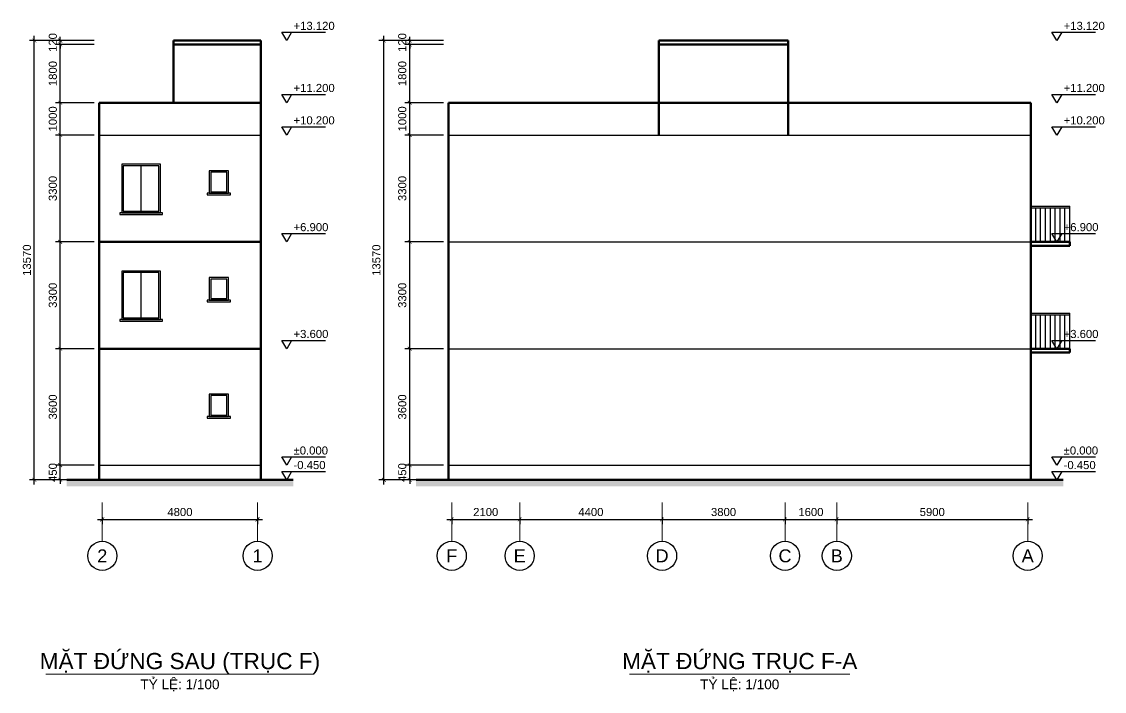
# Model space of a CAD drawing. Header units: millimetres. Extents: x -4035 to 257357, y -7136 to 22735.
# Drawn here: x 68908 to 102368, y -6123 to 14567 of the extents above; entities that cross this region are included whole.
import ezdxf
from ezdxf.enums import TextEntityAlignment as Align

# ---------------------------------------------------------------- set-up
doc = ezdxf.new("R2010")
doc.units = ezdxf.units.MM
doc.header["$LTSCALE"] = 40
doc.linetypes.add('CENTER', pattern=[50.8, 31.75, -6.35, 6.35, -6.35])
for name, color, linetype, lineweight in [('A-ANNO-DIMS', 1, 'Continuous', 18), ('A-ANNO-SYMB', 7, 'Continuous', 25), ('A-ANNO-TEXT', 7, 'Continuous', 18), ('A-ELEV', 7, 'Continuous', 25), ('A-ELEV-OTLN', 7, 'Continuous', 50), ('A-SECT-PATT', 8, 'Continuous', 9), ('S-GRID', 1, 'CENTER', 18), ('S-GRID-IDEN', 7, 'Continuous', 25)]:
    doc.layers.add(name, color=color, linetype=linetype, lineweight=lineweight)
doc.styles.add('MCP-ARIAL', font='arial.ttf')
doc.dimstyles.new('MCP-1-100', dxfattribs={"dimscale": 100, "dimtxt": 2.5, "dimasz": 1.2, "dimexe": 1.5, "dimexo": 1.5, "dimgap": 1, "dimtad": 1, "dimdec": 0, "dimdsep": 46, "dimtxsty": 'MCP-ARIAL', "dimblk": 'ARCHTICK', "dimblk1": 'ARCHTICK', "dimblk2": 'ARCHTICK', "dimcen": 0.09, "dimdle": 1.5, "dimclrd": 256, "dimclre": 256, "dimclrt": 256, "dimadec": 0, "dimazin": 0, "dimtfac": 1, "dimtdec": 4, "dimtix": 1, "dimtmove": 2, "dimatfit": 3, "dimfxl": 1, "dimtolj": 1, "dimtzin": 0, "dimarcsym": 0})

# ---------------------------------------------------------------- blocks, each defined once
blk = doc.blocks.new('MCP_COTE')
blk.add_line((-1.5, 2.55), (12, 2.55))
blk.add_lwpolyline([(0, 0), (-1.5, 2.55), (1.5, 2.55)], close=True)
at = {"style": 'MCP-ARIAL'}
blk.add_attdef('COTE', (2.1, 3.3), '', height=2.5, dxfattribs=at)
blk = doc.blocks.new('_ArchTick')
at = {"color": 0, "linetype": 'ByBlock', "const_width": 0.15}
blk.add_lwpolyline([(-0.5, -0.5), (0.5, 0.5)], dxfattribs=at)
blk = doc.blocks.new('*D157')
at = {"layer": 'A-ANNO-DIMS', "lineweight": -2, "transparency": 16777216}
for p, q in [((71150, 863), (69950, 863)), ((70100, 863), (70100, 983)), ((70100, 413), (70100, 863)), ((71150, 413), (69950, 413)), ((70100, 413), (70100, 293))]:
    blk.add_line(p, q, dxfattribs=at)
at = {"layer": 'Defpoints', "color": 0, "transparency": 16777216}
for p in [(70100, 863), (71300, 863), (71300, 413)]:
    blk.add_point(p, dxfattribs=at)
at = {"layer": 'A-ANNO-DIMS', "lineweight": -2, "transparency": 16777216, "xscale": 120, "yscale": 120, "zscale": 120}
for p, rotation in [((70100, 863), 270), ((70100, 413), 90)]:
    blk.add_blockref('_ArchTick', p, dxfattribs=dict(at, rotation=rotation))
at = {"layer": 'A-ANNO-DIMS', "transparency": 16777216, "insert": (69872, 638), "char_height": 250, "attachment_point": 5, "rotation": 90, "style": 'MCP-ARIAL'}
blk.add_mtext('\\A1;450', dxfattribs=at)
blk = doc.blocks.new('*D158')
at = {"layer": 'A-ANNO-DIMS', "lineweight": -2, "transparency": 16777216}
for p, q in [((71150, 4463), (69950, 4463)), ((70100, 713), (70100, 4613)), ((71150, 863), (69950, 863))]:
    blk.add_line(p, q, dxfattribs=at)
at = {"layer": 'Defpoints', "color": 0, "transparency": 16777216}
for p in [(70100, 4463), (71300, 4463), (71300, 863)]:
    blk.add_point(p, dxfattribs=at)
at = {"layer": 'A-ANNO-DIMS', "lineweight": -2, "transparency": 16777216, "xscale": 120, "yscale": 120, "zscale": 120}
for p, rotation in [((70100, 4463), 90), ((70100, 863), 270)]:
    blk.add_blockref('_ArchTick', p, dxfattribs=dict(at, rotation=rotation))
at = {"layer": 'A-ANNO-DIMS', "transparency": 16777216, "insert": (69872, 2663), "char_height": 250, "attachment_point": 5, "rotation": 90, "style": 'MCP-ARIAL'}
blk.add_mtext('\\A1;3600', dxfattribs=at)
blk = doc.blocks.new('*D159')
at = {"layer": 'A-ANNO-DIMS', "lineweight": -2, "transparency": 16777216}
for p, q in [((71150, 7763), (69950, 7763)), ((70100, 4313), (70100, 7913)), ((71150, 4463), (69950, 4463))]:
    blk.add_line(p, q, dxfattribs=at)
at = {"layer": 'Defpoints', "color": 0, "transparency": 16777216}
for p in [(70100, 7763), (71300, 7763), (71300, 4463)]:
    blk.add_point(p, dxfattribs=at)
at = {"layer": 'A-ANNO-DIMS', "lineweight": -2, "transparency": 16777216, "xscale": 120, "yscale": 120, "zscale": 120}
for p, rotation in [((70100, 7763), 90), ((70100, 4463), 270)]:
    blk.add_blockref('_ArchTick', p, dxfattribs=dict(at, rotation=rotation))
at = {"layer": 'A-ANNO-DIMS', "transparency": 16777216, "insert": (69872, 6113), "char_height": 250, "attachment_point": 5, "rotation": 90, "style": 'MCP-ARIAL'}
blk.add_mtext('\\A1;3300', dxfattribs=at)
blk = doc.blocks.new('*D160')
at = {"layer": 'A-ANNO-DIMS', "lineweight": -2, "transparency": 16777216}
for p, q in [((71150, 11063), (69950, 11063)), ((70100, 7613), (70100, 11213)), ((71150, 7763), (69950, 7763))]:
    blk.add_line(p, q, dxfattribs=at)
at = {"layer": 'Defpoints', "color": 0, "transparency": 16777216}
for p in [(70100, 11063), (71300, 11063), (71300, 7763)]:
    blk.add_point(p, dxfattribs=at)
at = {"layer": 'A-ANNO-DIMS', "lineweight": -2, "transparency": 16777216, "xscale": 120, "yscale": 120, "zscale": 120}
for p, rotation in [((70100, 11063), 90), ((70100, 7763), 270)]:
    blk.add_blockref('_ArchTick', p, dxfattribs=dict(at, rotation=rotation))
at = {"layer": 'A-ANNO-DIMS', "transparency": 16777216, "insert": (69872, 9413), "char_height": 250, "attachment_point": 5, "rotation": 90, "style": 'MCP-ARIAL'}
blk.add_mtext('\\A1;3300', dxfattribs=at)
blk = doc.blocks.new('*D161')
at = {"layer": 'A-ANNO-DIMS', "lineweight": -2, "transparency": 16777216}
for p, q in [((71150, 12063), (69950, 12063)), ((70100, 10913), (70100, 12213)), ((71150, 11063), (69950, 11063))]:
    blk.add_line(p, q, dxfattribs=at)
at = {"layer": 'Defpoints', "color": 0, "transparency": 16777216}
for p in [(70100, 12063), (71300, 12063), (71300, 11063)]:
    blk.add_point(p, dxfattribs=at)
at = {"layer": 'A-ANNO-DIMS', "lineweight": -2, "transparency": 16777216, "xscale": 120, "yscale": 120, "zscale": 120}
for p, rotation in [((70100, 12063), 90), ((70100, 11063), 270)]:
    blk.add_blockref('_ArchTick', p, dxfattribs=dict(at, rotation=rotation))
at = {"layer": 'A-ANNO-DIMS', "transparency": 16777216, "insert": (69872, 11563), "char_height": 250, "attachment_point": 5, "rotation": 90, "style": 'MCP-ARIAL'}
blk.add_mtext('\\A1;1000', dxfattribs=at)
blk = doc.blocks.new('*D162')
at = {"layer": 'A-ANNO-DIMS', "lineweight": -2, "transparency": 16777216}
for p, q in [((71150, 13863), (69950, 13863)), ((70100, 11913), (70100, 14013)), ((71150, 12063), (69950, 12063))]:
    blk.add_line(p, q, dxfattribs=at)
at = {"layer": 'Defpoints', "color": 0, "transparency": 16777216}
for p in [(70100, 13863), (71300, 13863), (71300, 12063)]:
    blk.add_point(p, dxfattribs=at)
at = {"layer": 'A-ANNO-DIMS', "lineweight": -2, "transparency": 16777216, "xscale": 120, "yscale": 120, "zscale": 120}
for p, rotation in [((70100, 13863), 90), ((70100, 12063), 270)]:
    blk.add_blockref('_ArchTick', p, dxfattribs=dict(at, rotation=rotation))
at = {"layer": 'A-ANNO-DIMS', "transparency": 16777216, "insert": (69872, 12963), "char_height": 250, "attachment_point": 5, "rotation": 90, "style": 'MCP-ARIAL'}
blk.add_mtext('\\A1;1800', dxfattribs=at)
blk = doc.blocks.new('*D163')
at = {"layer": 'A-ANNO-DIMS', "lineweight": -2, "transparency": 16777216}
for p, q in [((70100, 13983), (70100, 14103)), ((71150, 13983), (69950, 13983)), ((71150, 13863), (69950, 13863)), ((70100, 13863), (70100, 13983)), ((70100, 13863), (70100, 13743))]:
    blk.add_line(p, q, dxfattribs=at)
at = {"layer": 'Defpoints', "color": 0, "transparency": 16777216}
for p in [(70100, 13983), (71300, 13983), (71300, 13863)]:
    blk.add_point(p, dxfattribs=at)
at = {"layer": 'A-ANNO-DIMS', "lineweight": -2, "transparency": 16777216, "xscale": 120, "yscale": 120, "zscale": 120}
for p, rotation in [((70100, 13983), 270), ((70100, 13863), 90)]:
    blk.add_blockref('_ArchTick', p, dxfattribs=dict(at, rotation=rotation))
at = {"layer": 'A-ANNO-DIMS', "transparency": 16777216, "insert": (69872, 13923), "char_height": 250, "attachment_point": 5, "rotation": 90, "style": 'MCP-ARIAL'}
blk.add_mtext('\\A1;120', dxfattribs=at)
blk = doc.blocks.new('*D164')
at = {"layer": 'A-ANNO-DIMS', "lineweight": -2, "transparency": 16777216}
for p, q in [((69300, 263), (69300, 14133)), ((71150, 13983), (69150, 13983)), ((71150, 413), (69150, 413))]:
    blk.add_line(p, q, dxfattribs=at)
at = {"layer": 'Defpoints', "color": 0, "transparency": 16777216}
for p in [(69300, 13983), (71300, 13983), (71300, 413)]:
    blk.add_point(p, dxfattribs=at)
at = {"layer": 'A-ANNO-DIMS', "lineweight": -2, "transparency": 16777216, "xscale": 120, "yscale": 120, "zscale": 120}
for p, rotation in [((69300, 13983), 90), ((69300, 413), 270)]:
    blk.add_blockref('_ArchTick', p, dxfattribs=dict(at, rotation=rotation))
at = {"layer": 'A-ANNO-DIMS', "transparency": 16777216, "insert": (69072, 7198), "char_height": 250, "attachment_point": 5, "rotation": 90, "style": 'MCP-ARIAL'}
blk.add_mtext('\\A1;13570', dxfattribs=at)
blk = doc.blocks.new('MCP_TRUC')
blk.add_circle((0, 0), 4.5)
at = {"style": 'MCP-ARIAL'}
blk.add_attdef('SO', text='', height=4, dxfattribs=at).set_placement((0, 0), align=Align.MIDDLE_CENTER)
blk = doc.blocks.new('*D165')
at = {"layer": 'A-ANNO-DIMS', "lineweight": -2, "transparency": 16777216}
for p, q in [((71250, -812), (76350, -812)), ((71400, -737), (71400, -962)), ((76200, -737), (76200, -962))]:
    blk.add_line(p, q, dxfattribs=at)
at = {"layer": 'Defpoints', "color": 0, "transparency": 16777216}
for p in [(71400, -587), (76200, -587), (76200, -812)]:
    blk.add_point(p, dxfattribs=at)
at = {"layer": 'A-ANNO-DIMS', "lineweight": -2, "transparency": 16777216, "xscale": 120, "yscale": 120, "zscale": 120, "rotation": 180}
blk.add_blockref('_ArchTick', (71400, -812), dxfattribs=at)
at = {"layer": 'A-ANNO-DIMS', "lineweight": -2, "transparency": 16777216, "xscale": 120, "yscale": 120, "zscale": 120}
blk.add_blockref('_ArchTick', (76200, -812), dxfattribs=at)
at = {"layer": 'A-ANNO-DIMS', "transparency": 16777216, "insert": (73800, -584), "char_height": 250, "attachment_point": 5, "style": 'MCP-ARIAL'}
blk.add_mtext('\\A1;4800', dxfattribs=at)
blk = doc.blocks.new('*D166')
at = {"layer": 'A-ANNO-DIMS', "lineweight": -2, "transparency": 16777216}
for p, q in [((81950, 863), (80750, 863)), ((80900, 863), (80900, 983)), ((80900, 413), (80900, 863)), ((81950, 413), (80750, 413)), ((80900, 413), (80900, 293))]:
    blk.add_line(p, q, dxfattribs=at)
at = {"layer": 'Defpoints', "color": 0, "transparency": 16777216}
for p in [(80900, 863), (82100, 863), (82100, 413)]:
    blk.add_point(p, dxfattribs=at)
at = {"layer": 'A-ANNO-DIMS', "lineweight": -2, "transparency": 16777216, "xscale": 120, "yscale": 120, "zscale": 120}
for p, rotation in [((80900, 863), 270), ((80900, 413), 90)]:
    blk.add_blockref('_ArchTick', p, dxfattribs=dict(at, rotation=rotation))
at = {"layer": 'A-ANNO-DIMS', "transparency": 16777216, "insert": (80672, 638), "char_height": 250, "attachment_point": 5, "rotation": 90, "style": 'MCP-ARIAL'}
blk.add_mtext('\\A1;450', dxfattribs=at)
blk = doc.blocks.new('*D167')
at = {"layer": 'A-ANNO-DIMS', "lineweight": -2, "transparency": 16777216}
for p, q in [((81950, 4463), (80750, 4463)), ((80900, 713), (80900, 4613)), ((81950, 863), (80750, 863))]:
    blk.add_line(p, q, dxfattribs=at)
at = {"layer": 'Defpoints', "color": 0, "transparency": 16777216}
for p in [(80900, 4463), (82100, 4463), (82100, 863)]:
    blk.add_point(p, dxfattribs=at)
at = {"layer": 'A-ANNO-DIMS', "lineweight": -2, "transparency": 16777216, "xscale": 120, "yscale": 120, "zscale": 120}
for p, rotation in [((80900, 4463), 90), ((80900, 863), 270)]:
    blk.add_blockref('_ArchTick', p, dxfattribs=dict(at, rotation=rotation))
at = {"layer": 'A-ANNO-DIMS', "transparency": 16777216, "insert": (80672, 2663), "char_height": 250, "attachment_point": 5, "rotation": 90, "style": 'MCP-ARIAL'}
blk.add_mtext('\\A1;3600', dxfattribs=at)
blk = doc.blocks.new('*D168')
at = {"layer": 'A-ANNO-DIMS', "lineweight": -2, "transparency": 16777216}
for p, q in [((81950, 7763), (80750, 7763)), ((80900, 4313), (80900, 7913)), ((81950, 4463), (80750, 4463))]:
    blk.add_line(p, q, dxfattribs=at)
at = {"layer": 'Defpoints', "color": 0, "transparency": 16777216}
for p in [(80900, 7763), (82100, 7763), (82100, 4463)]:
    blk.add_point(p, dxfattribs=at)
at = {"layer": 'A-ANNO-DIMS', "lineweight": -2, "transparency": 16777216, "xscale": 120, "yscale": 120, "zscale": 120}
for p, rotation in [((80900, 7763), 90), ((80900, 4463), 270)]:
    blk.add_blockref('_ArchTick', p, dxfattribs=dict(at, rotation=rotation))
at = {"layer": 'A-ANNO-DIMS', "transparency": 16777216, "insert": (80672, 6113), "char_height": 250, "attachment_point": 5, "rotation": 90, "style": 'MCP-ARIAL'}
blk.add_mtext('\\A1;3300', dxfattribs=at)
blk = doc.blocks.new('*D169')
at = {"layer": 'A-ANNO-DIMS', "lineweight": -2, "transparency": 16777216}
for p, q in [((81950, 11063), (80750, 11063)), ((80900, 7613), (80900, 11213)), ((81950, 7763), (80750, 7763))]:
    blk.add_line(p, q, dxfattribs=at)
at = {"layer": 'Defpoints', "color": 0, "transparency": 16777216}
for p in [(80900, 11063), (82100, 11063), (82100, 7763)]:
    blk.add_point(p, dxfattribs=at)
at = {"layer": 'A-ANNO-DIMS', "lineweight": -2, "transparency": 16777216, "xscale": 120, "yscale": 120, "zscale": 120}
for p, rotation in [((80900, 11063), 90), ((80900, 7763), 270)]:
    blk.add_blockref('_ArchTick', p, dxfattribs=dict(at, rotation=rotation))
at = {"layer": 'A-ANNO-DIMS', "transparency": 16777216, "insert": (80672, 9413), "char_height": 250, "attachment_point": 5, "rotation": 90, "style": 'MCP-ARIAL'}
blk.add_mtext('\\A1;3300', dxfattribs=at)
blk = doc.blocks.new('*D170')
at = {"layer": 'A-ANNO-DIMS', "lineweight": -2, "transparency": 16777216}
for p, q in [((81950, 12063), (80750, 12063)), ((80900, 10913), (80900, 12213)), ((81950, 11063), (80750, 11063))]:
    blk.add_line(p, q, dxfattribs=at)
at = {"layer": 'Defpoints', "color": 0, "transparency": 16777216}
for p in [(80900, 12063), (82100, 12063), (82100, 11063)]:
    blk.add_point(p, dxfattribs=at)
at = {"layer": 'A-ANNO-DIMS', "lineweight": -2, "transparency": 16777216, "xscale": 120, "yscale": 120, "zscale": 120}
for p, rotation in [((80900, 12063), 90), ((80900, 11063), 270)]:
    blk.add_blockref('_ArchTick', p, dxfattribs=dict(at, rotation=rotation))
at = {"layer": 'A-ANNO-DIMS', "transparency": 16777216, "insert": (80672, 11563), "char_height": 250, "attachment_point": 5, "rotation": 90, "style": 'MCP-ARIAL'}
blk.add_mtext('\\A1;1000', dxfattribs=at)
blk = doc.blocks.new('*D171')
at = {"layer": 'A-ANNO-DIMS', "lineweight": -2, "transparency": 16777216}
for p, q in [((81950, 13863), (80750, 13863)), ((80900, 11913), (80900, 14013)), ((81950, 12063), (80750, 12063))]:
    blk.add_line(p, q, dxfattribs=at)
at = {"layer": 'Defpoints', "color": 0, "transparency": 16777216}
for p in [(80900, 13863), (82100, 13863), (82100, 12063)]:
    blk.add_point(p, dxfattribs=at)
at = {"layer": 'A-ANNO-DIMS', "lineweight": -2, "transparency": 16777216, "xscale": 120, "yscale": 120, "zscale": 120}
for p, rotation in [((80900, 13863), 90), ((80900, 12063), 270)]:
    blk.add_blockref('_ArchTick', p, dxfattribs=dict(at, rotation=rotation))
at = {"layer": 'A-ANNO-DIMS', "transparency": 16777216, "insert": (80672, 12963), "char_height": 250, "attachment_point": 5, "rotation": 90, "style": 'MCP-ARIAL'}
blk.add_mtext('\\A1;1800', dxfattribs=at)
blk = doc.blocks.new('*D172')
at = {"layer": 'A-ANNO-DIMS', "lineweight": -2, "transparency": 16777216}
for p, q in [((80900, 13983), (80900, 14103)), ((81950, 13983), (80750, 13983)), ((81950, 13863), (80750, 13863)), ((80900, 13863), (80900, 13983)), ((80900, 13863), (80900, 13743))]:
    blk.add_line(p, q, dxfattribs=at)
at = {"layer": 'Defpoints', "color": 0, "transparency": 16777216}
for p in [(80900, 13983), (82100, 13983), (82100, 13863)]:
    blk.add_point(p, dxfattribs=at)
at = {"layer": 'A-ANNO-DIMS', "lineweight": -2, "transparency": 16777216, "xscale": 120, "yscale": 120, "zscale": 120}
for p, rotation in [((80900, 13983), 270), ((80900, 13863), 90)]:
    blk.add_blockref('_ArchTick', p, dxfattribs=dict(at, rotation=rotation))
at = {"layer": 'A-ANNO-DIMS', "transparency": 16777216, "insert": (80672, 13923), "char_height": 250, "attachment_point": 5, "rotation": 90, "style": 'MCP-ARIAL'}
blk.add_mtext('\\A1;120', dxfattribs=at)
blk = doc.blocks.new('*D173')
at = {"layer": 'A-ANNO-DIMS', "lineweight": -2, "transparency": 16777216}
for p, q in [((80100, 263), (80100, 14133)), ((81950, 13983), (79950, 13983)), ((81950, 413), (79950, 413))]:
    blk.add_line(p, q, dxfattribs=at)
at = {"layer": 'Defpoints', "color": 0, "transparency": 16777216}
for p in [(80100, 13983), (82100, 13983), (82100, 413)]:
    blk.add_point(p, dxfattribs=at)
at = {"layer": 'A-ANNO-DIMS', "lineweight": -2, "transparency": 16777216, "xscale": 120, "yscale": 120, "zscale": 120}
for p, rotation in [((80100, 13983), 90), ((80100, 413), 270)]:
    blk.add_blockref('_ArchTick', p, dxfattribs=dict(at, rotation=rotation))
at = {"layer": 'A-ANNO-DIMS', "transparency": 16777216, "insert": (79872, 7198), "char_height": 250, "attachment_point": 5, "rotation": 90, "style": 'MCP-ARIAL'}
blk.add_mtext('\\A1;13570', dxfattribs=at)
blk = doc.blocks.new('*D174')
at = {"layer": 'A-ANNO-DIMS', "lineweight": -2, "transparency": 16777216}
for p, q in [((82050, -812), (84450, -812)), ((82200, -737), (82200, -962)), ((84300, -737), (84300, -962))]:
    blk.add_line(p, q, dxfattribs=at)
at = {"layer": 'Defpoints', "color": 0, "transparency": 16777216}
for p in [(82200, -587), (84300, -587), (84300, -812)]:
    blk.add_point(p, dxfattribs=at)
at = {"layer": 'A-ANNO-DIMS', "lineweight": -2, "transparency": 16777216, "xscale": 120, "yscale": 120, "zscale": 120, "rotation": 180}
blk.add_blockref('_ArchTick', (82200, -812), dxfattribs=at)
at = {"layer": 'A-ANNO-DIMS', "lineweight": -2, "transparency": 16777216, "xscale": 120, "yscale": 120, "zscale": 120}
blk.add_blockref('_ArchTick', (84300, -812), dxfattribs=at)
at = {"layer": 'A-ANNO-DIMS', "transparency": 16777216, "insert": (83250, -584), "char_height": 250, "attachment_point": 5, "style": 'MCP-ARIAL'}
blk.add_mtext('\\A1;2100', dxfattribs=at)
blk = doc.blocks.new('*D175')
at = {"layer": 'A-ANNO-DIMS', "lineweight": -2, "transparency": 16777216}
for p, q in [((84150, -812), (88850, -812)), ((84300, -737), (84300, -962)), ((88700, -737), (88700, -962))]:
    blk.add_line(p, q, dxfattribs=at)
at = {"layer": 'Defpoints', "color": 0, "transparency": 16777216}
for p in [(84300, -587), (88700, -587), (88700, -812)]:
    blk.add_point(p, dxfattribs=at)
at = {"layer": 'A-ANNO-DIMS', "lineweight": -2, "transparency": 16777216, "xscale": 120, "yscale": 120, "zscale": 120, "rotation": 180}
blk.add_blockref('_ArchTick', (84300, -812), dxfattribs=at)
at = {"layer": 'A-ANNO-DIMS', "lineweight": -2, "transparency": 16777216, "xscale": 120, "yscale": 120, "zscale": 120}
blk.add_blockref('_ArchTick', (88700, -812), dxfattribs=at)
at = {"layer": 'A-ANNO-DIMS', "transparency": 16777216, "insert": (86500, -584), "char_height": 250, "attachment_point": 5, "style": 'MCP-ARIAL'}
blk.add_mtext('\\A1;4400', dxfattribs=at)
blk = doc.blocks.new('*D176')
at = {"layer": 'A-ANNO-DIMS', "lineweight": -2, "transparency": 16777216}
for p, q in [((88550, -812), (92650, -812)), ((88700, -737), (88700, -962)), ((92500, -737), (92500, -962))]:
    blk.add_line(p, q, dxfattribs=at)
at = {"layer": 'Defpoints', "color": 0, "transparency": 16777216}
for p in [(88700, -587), (92500, -587), (92500, -812)]:
    blk.add_point(p, dxfattribs=at)
at = {"layer": 'A-ANNO-DIMS', "lineweight": -2, "transparency": 16777216, "xscale": 120, "yscale": 120, "zscale": 120, "rotation": 180}
blk.add_blockref('_ArchTick', (88700, -812), dxfattribs=at)
at = {"layer": 'A-ANNO-DIMS', "lineweight": -2, "transparency": 16777216, "xscale": 120, "yscale": 120, "zscale": 120}
blk.add_blockref('_ArchTick', (92500, -812), dxfattribs=at)
at = {"layer": 'A-ANNO-DIMS', "transparency": 16777216, "insert": (90600, -584), "char_height": 250, "attachment_point": 5, "style": 'MCP-ARIAL'}
blk.add_mtext('\\A1;3800', dxfattribs=at)
blk = doc.blocks.new('*D177')
at = {"layer": 'A-ANNO-DIMS', "lineweight": -2, "transparency": 16777216}
for p, q in [((92350, -812), (94250, -812)), ((92500, -737), (92500, -962)), ((94100, -737), (94100, -962))]:
    blk.add_line(p, q, dxfattribs=at)
at = {"layer": 'Defpoints', "color": 0, "transparency": 16777216}
for p in [(92500, -587), (94100, -587), (94100, -812)]:
    blk.add_point(p, dxfattribs=at)
at = {"layer": 'A-ANNO-DIMS', "lineweight": -2, "transparency": 16777216, "xscale": 120, "yscale": 120, "zscale": 120, "rotation": 180}
blk.add_blockref('_ArchTick', (92500, -812), dxfattribs=at)
at = {"layer": 'A-ANNO-DIMS', "lineweight": -2, "transparency": 16777216, "xscale": 120, "yscale": 120, "zscale": 120}
blk.add_blockref('_ArchTick', (94100, -812), dxfattribs=at)
at = {"layer": 'A-ANNO-DIMS', "transparency": 16777216, "insert": (93300, -584), "char_height": 250, "attachment_point": 5, "style": 'MCP-ARIAL'}
blk.add_mtext('\\A1;1600', dxfattribs=at)
blk = doc.blocks.new('*D178')
at = {"layer": 'A-ANNO-DIMS', "lineweight": -2, "transparency": 16777216}
for p, q in [((93950, -812), (100150, -812)), ((94100, -737), (94100, -962)), ((100000, -737), (100000, -962))]:
    blk.add_line(p, q, dxfattribs=at)
at = {"layer": 'Defpoints', "color": 0, "transparency": 16777216}
for p in [(94100, -587), (100000, -587), (100000, -812)]:
    blk.add_point(p, dxfattribs=at)
at = {"layer": 'A-ANNO-DIMS', "lineweight": -2, "transparency": 16777216, "xscale": 120, "yscale": 120, "zscale": 120, "rotation": 180}
blk.add_blockref('_ArchTick', (94100, -812), dxfattribs=at)
at = {"layer": 'A-ANNO-DIMS', "lineweight": -2, "transparency": 16777216, "xscale": 120, "yscale": 120, "zscale": 120}
blk.add_blockref('_ArchTick', (100000, -812), dxfattribs=at)
at = {"layer": 'A-ANNO-DIMS', "transparency": 16777216, "insert": (97050, -584), "char_height": 250, "attachment_point": 5, "style": 'MCP-ARIAL'}
blk.add_mtext('\\A1;5900', dxfattribs=at)

msp = doc.modelspace()

# ---------------------------------------------------------------- hatches: boundary and pattern name
at = {"layer": 'A-SECT-PATT'}
h = msp.add_hatch(dxfattribs=at)
h.set_pattern_fill('EARTH', color=256, scale=15, style=0)
h.paths.add_polyline_path([(70300, 413.492), (77300, 413.492), (77300, 213.492), (70300, 213.492)], flags=16)
h = msp.add_hatch(dxfattribs=at)
h.set_pattern_fill('EARTH', color=256, scale=15, style=0)
h.paths.add_polyline_path([(81100, 413.492), (101100, 413.492), (101100, 213.492), (81100, 213.492)], flags=16)

# ---------------------------------------------------------------- linework, layer by layer
at = {"layer": 'A-ANNO-TEXT'}
for p, q in [((69655, -5596.51), (77945, -5596.51)), ((87697.5, -5596.51), (94502.5, -5596.51))]:
    msp.add_line(p, q, dxfattribs=at)
at = {"layer": 'A-ELEV'}
for p, q in [((71300, 11063.492), (76300, 11063.492)), ((73600, 11063.492), (76300, 11063.492)), ((82100, 11063.492), (100100, 11063.492)), ((88600, 11063.492), (92600, 11063.492)), ((73200, 10163.492), (72000, 10163.492)), ((72000, 10163.492), (72000, 8663.492)), ((73150, 10113.492), (72050, 10113.492)), ((72050, 10113.492), (72050, 8713.492)), ((72600, 8713.492), (72600, 10113.492)), ((73150, 8713.492), (73150, 10113.492)), ((73200, 8663.492), (73200, 10163.492)), ((75300, 9963.492), (74700, 9963.492)), ((74700, 9963.492), (74700, 9263.492)), ((75250, 9913.492), (74750, 9913.492)), ((74750, 9913.492), (74750, 9313.492)), ((75250, 9313.492), (75250, 9913.492)), ((75300, 9263.492), (75300, 9963.492)), ((75360, 9263.492), (74640, 9263.492)), ((74640, 9263.492), (74640, 9213.492)), ((74640, 9213.492), (75360, 9213.492)), ((74700, 9263.492), (75300, 9263.492)), ((74750, 9313.492), (75250, 9313.492)), ((75360, 9213.492), (75360, 9263.492)), ((71300, 7763.492), (71300, 8863.492)), ((72050, 8713.492), (73150, 8713.492)), ((76300, 7763.492), (76300, 8863.492)), ((100100, 8863.492), (101300, 8863.492)), ((100100, 7763.492), (100100, 8863.492)), ((100100, 8813.492), (101300, 8813.492)), ((100250, 7763.492), (100250, 8813.492)), ((100400, 7763.492), (100400, 8813.492)), ((100550, 7763.492), (100550, 8813.492)), ((100700, 7763.492), (100700, 8813.492)), ((100850, 7763.492), (100850, 8813.492)), ((101000, 7763.492), (101000, 8813.492)), ((101150, 7763.492), (101150, 8813.492)), ((101300, 7763.492), (101300, 8863.492)), ((73260, 8663.492), (71940, 8663.492)), ((71940, 8663.492), (71940, 8613.492)), ((71940, 8613.492), (73260, 8613.492)), ((72000, 8663.492), (73200, 8663.492)), ((73260, 8613.492), (73260, 8663.492)), ((82100, 7763.492), (100100, 7763.492)), ((73200, 6863.492), (72000, 6863.492)), ((72000, 6863.492), (72000, 5363.492)), ((73150, 6813.492), (72050, 6813.492)), ((72050, 6813.492), (72050, 5413.492)), ((72600, 5413.492), (72600, 6813.492)), ((73150, 5413.492), (73150, 6813.492)), ((73200, 5363.492), (73200, 6863.492)), ((75300, 6663.492), (74700, 6663.492)), ((74700, 6663.492), (74700, 5963.492)), ((75250, 6613.492), (74750, 6613.492)), ((74750, 6613.492), (74750, 6013.492)), ((75250, 6013.492), (75250, 6613.492)), ((75300, 5963.492), (75300, 6663.492)), ((75360, 5963.492), (74640, 5963.492)), ((74640, 5963.492), (74640, 5913.492)), ((74640, 5913.492), (75360, 5913.492)), ((74700, 5963.492), (75300, 5963.492)), ((74750, 6013.492), (75250, 6013.492)), ((75360, 5913.492), (75360, 5963.492)), ((71300, 4463.492), (71300, 5563.492)), ((73260, 5363.492), (71940, 5363.492)), ((71940, 5363.492), (71940, 5313.492)), ((72000, 5363.492), (73200, 5363.492)), ((72050, 5413.492), (73150, 5413.492)), ((73260, 5313.492), (73260, 5363.492)), ((76300, 4463.492), (76300, 5563.492)), ((100100, 5563.492), (101300, 5563.492)), ((100100, 4463.492), (100100, 5563.492)), ((100100, 5513.492), (101300, 5513.492)), ((100250, 4463.492), (100250, 5513.492)), ((100400, 4463.492), (100400, 5513.492)), ((100550, 4463.492), (100550, 5513.492)), ((100700, 4463.492), (100700, 5513.492)), ((100850, 4463.492), (100850, 5513.492)), ((101000, 4463.492), (101000, 5513.492)), ((101150, 4463.492), (101150, 5513.492)), ((101300, 4463.492), (101300, 5563.492)), ((71940, 5313.492), (73260, 5313.492)), ((82100, 4463.492), (100100, 4463.492)), ((75300, 3063.492), (74700, 3063.492)), ((74700, 3063.492), (74700, 2363.492)), ((75250, 3013.492), (74750, 3013.492)), ((74750, 3013.492), (74750, 2413.492)), ((75250, 2413.492), (75250, 3013.492)), ((75300, 2363.492), (75300, 3063.492)), ((75360, 2363.492), (74640, 2363.492)), ((74640, 2363.492), (74640, 2313.492)), ((74700, 2363.492), (75300, 2363.492)), ((74750, 2413.492), (75250, 2413.492)), ((75360, 2313.492), (75360, 2363.492)), ((74640, 2313.492), (75360, 2313.492)), ((71300, 863.492), (76300, 863.492)), ((82100, 863.492), (100100, 863.492))]:
    msp.add_line(p, q, dxfattribs=at)
at = {"layer": 'A-ELEV-OTLN'}
for p, q in [((76300, 13983.492), (73600, 13983.492)), ((73600, 13983.492), (73600, 13863.492)), ((73600, 12062.992), (73600, 13863.492)), ((73600, 13863.492), (76300, 13863.492)), ((76300, 13863.492), (76300, 13983.492)), ((76300, 11063.492), (76300, 13863.492)), ((92600, 13983.492), (88600, 13983.492)), ((88600, 13983.492), (88600, 13863.492)), ((88600, 11063.492), (88600, 13863.492)), ((88600, 13863.492), (92600, 13863.492)), ((92600, 13863.492), (92600, 13983.492)), ((92600, 11063.492), (92600, 13863.492)), ((71300, 11063.492), (71300, 12063.492)), ((71300, 12063.492), (76300, 12063.492)), ((76300, 11063.492), (76300, 12063.492)), ((82100, 11063.492), (82100, 12063.492)), ((82100, 12063.492), (100100, 12063.492)), ((100100, 11063.492), (100100, 12063.492)), ((71300, 7763.492), (71300, 11063.492)), ((76300, 7763.492), (76300, 11063.492)), ((82100, 7763.492), (82100, 11063.492)), ((100100, 7763.492), (100100, 11063.492)), ((76300, 7763.492), (71300, 7763.492)), ((71300, 7763.492), (71300, 7643.492)), ((71300, 4463.492), (71300, 7763.492)), ((76300, 7643.492), (76300, 7763.492)), ((76300, 4463.492), (76300, 7763.492)), ((82100, 4463.492), (82100, 7763.492)), ((100100, 4463.492), (100100, 7763.492)), ((101300, 7763.492), (100100, 7763.492)), ((100100, 7763.492), (100100, 7643.492)), ((101300, 7643.492), (101300, 7763.492)), ((100100, 7643.492), (101300, 7643.492)), ((76300, 4463.492), (71300, 4463.492)), ((71300, 4463.492), (71300, 4343.492)), ((71300, 413.492), (71300, 4463.492)), ((76300, 4343.492), (76300, 4463.492)), ((76300, 413.492), (76300, 4463.492)), ((82100, 413.492), (82100, 4463.492)), ((100100, 413.492), (100100, 4463.492)), ((101300, 4463.492), (100100, 4463.492)), ((100100, 4463.492), (100100, 4343.492)), ((101300, 4343.492), (101300, 4463.492)), ((100100, 4343.492), (101300, 4343.492)), ((70300, 413.492), (77300, 413.492)), ((81100, 413.492), (101100, 413.492))]:
    msp.add_line(p, q, dxfattribs=at)
at = {"layer": 'S-GRID'}
for p, q in [((71400, -286.508), (71400, -1486.508)), ((76200, -286.508), (76200, -1486.508)), ((82200, -286.508), (82200, -1486.508)), ((84300, -286.508), (84300, -1486.508)), ((88700, -286.508), (88700, -1486.508)), ((92500, -286.508), (92500, -1486.508)), ((94100, -286.508), (94100, -1486.508)), ((100000, -286.508), (100000, -1486.508))]:
    msp.add_line(p, q, dxfattribs=at)

# ---------------------------------------------------------------- block references
at = {"layer": 'A-ANNO-SYMB', "xscale": 100, "yscale": 100, "zscale": 100}
for p, values in [((77100, 13983.49), {'COTE': '+13.120'}), ((100900, 13983.49), {'COTE': '+13.120'}), ((77100, 12063.49), {'COTE': '+11.200'}), ((100900, 12063.49), {'COTE': '+11.200'}), ((77100, 11063.49), {'COTE': '+10.200'}), ((100900, 11063.49), {'COTE': '+10.200'}), ((77100, 7763.49), {'COTE': '+6.900'}), ((100900, 7763.49), {'COTE': '+6.900'}), ((77100, 4463.49), {'COTE': '+3.600'}), ((100900, 4463.49), {'COTE': '+3.600'}), ((77100, 863.49), {'COTE': '±0.000'}), ((100900, 863.49), {'COTE': '±0.000'}), ((77100, 413.49), {'COTE': '-0.450'}), ((100900, 413.49), {'COTE': '-0.450'})]:
    msp.add_blockref('MCP_COTE', p, dxfattribs=at).add_auto_attribs(values)
at = {"layer": 'S-GRID-IDEN', "xscale": 100, "yscale": 100, "zscale": 100}
for p, values in [((71400, -1936.51), {'SO': '2'}), ((76200, -1936.51), {'SO': '1'}), ((82200, -1936.51), {'SO': 'F'}), ((84300, -1936.51), {'SO': 'E'}), ((88700, -1936.51), {'SO': 'D'}), ((92500, -1936.51), {'SO': 'C'}), ((94100, -1936.51), {'SO': 'B'}), ((100000, -1936.51), {'SO': 'A'})]:
    msp.add_blockref('MCP_TRUC', p, dxfattribs=at).add_auto_attribs(values)

# ---------------------------------------------------------------- texts
at = {"layer": 'A-ANNO-TEXT', "style": 'MCP-ARIAL'}
for s, height, p in [('MẶT ĐỨNG SAU (TRỤC F)', 500, (73800, -5436.51)), ('MẶT ĐỨNG TRỤC F-A', 500, (91100, -5436.51)), ('TỶ LỆ: 1/100', 300, (73800, -6056.51)), ('TỶ LỆ: 1/100', 300, (91100, -6056.51))]:
    msp.add_text(s, height=height, dxfattribs=at).set_placement(p, align=Align.CENTER)

# ---------------------------------------------------------------- dimensions: what is measured, and where the dimension line sits
at = {"layer": 'A-ANNO-DIMS'}
for base, p1, p2, picture, middle in [((69300, 13983.492), (71300, 413.492), (71300, 13983.492), '*D164', (69072.271, 7198.492)), ((70100, 13983.492), (71300, 13863.492), (71300, 13983.492), '*D163', (69872.357, 13923.492)), ((80100, 13983.492), (82100, 413.492), (82100, 13983.492), '*D173', (79872.271, 7198.492)), ((80900, 13983.492), (82100, 13863.492), (82100, 13983.492), '*D172', (80672.357, 13923.492)), ((70100, 13863.492), (71300, 12063.492), (71300, 13863.492), '*D162', (69872.357, 12963.492)), ((80900, 13863.492), (82100, 12063.492), (82100, 13863.492), '*D171', (80672.357, 12963.492)), ((70100, 12063.492), (71300, 11063.492), (71300, 12063.492), '*D161', (69872.357, 11563.492)), ((80900, 12063.492), (82100, 11063.492), (82100, 12063.492), '*D170', (80672.357, 11563.492)), ((70100, 11063.492), (71300, 7763.492), (71300, 11063.492), '*D160', (69872.271, 9413.492)), ((80900, 11063.492), (82100, 7763.492), (82100, 11063.492), '*D169', (80672.271, 9413.492)), ((70100, 7763.492), (71300, 4463.492), (71300, 7763.492), '*D159', (69872.271, 6113.492)), ((80900, 7763.492), (82100, 4463.492), (82100, 7763.492), '*D168', (80672.271, 6113.492)), ((70100, 4463.492), (71300, 863.492), (71300, 4463.492), '*D158', (69872.271, 2663.492)), ((80900, 4463.492), (82100, 863.492), (82100, 4463.492), '*D167', (80672.271, 2663.492)), ((70100, 863.492), (71300, 413.492), (71300, 863.492), '*D157', (69872.357, 638.492)), ((80900, 863.492), (82100, 413.492), (82100, 863.492), '*D166', (80672.357, 638.492))]:
    dim = msp.add_linear_dim(base=base, p1=p1, p2=p2, angle=90, dimstyle='MCP-1-100', dxfattribs=at)
    dim.commit()
    dim.dimension.update_dxf_attribs({"geometry": picture, "text_midpoint": middle})
for base, p1, p2, picture, middle in [((76200, -811.508), (71400, -586.508), (76200, -586.508), '*D165', (73800, -583.865)), ((84300, -811.508), (82200, -586.508), (84300, -586.508), '*D174', (83250, -583.865)), ((88700, -811.508), (84300, -586.508), (88700, -586.508), '*D175', (86500, -583.865)), ((92500, -811.508), (88700, -586.508), (92500, -586.508), '*D176', (90600, -583.779)), ((94100, -811.508), (92500, -586.508), (94100, -586.508), '*D177', (93300, -583.865)), ((100000, -811.508), (94100, -586.508), (100000, -586.508), '*D178', (97050, -583.865))]:
    dim = msp.add_linear_dim(base=base, p1=p1, p2=p2, dimstyle='MCP-1-100', dxfattribs=at)
    dim.commit()
    dim.dimension.update_dxf_attribs({"geometry": picture, "text_midpoint": middle})

doc.saveas('drawing.dxf')
